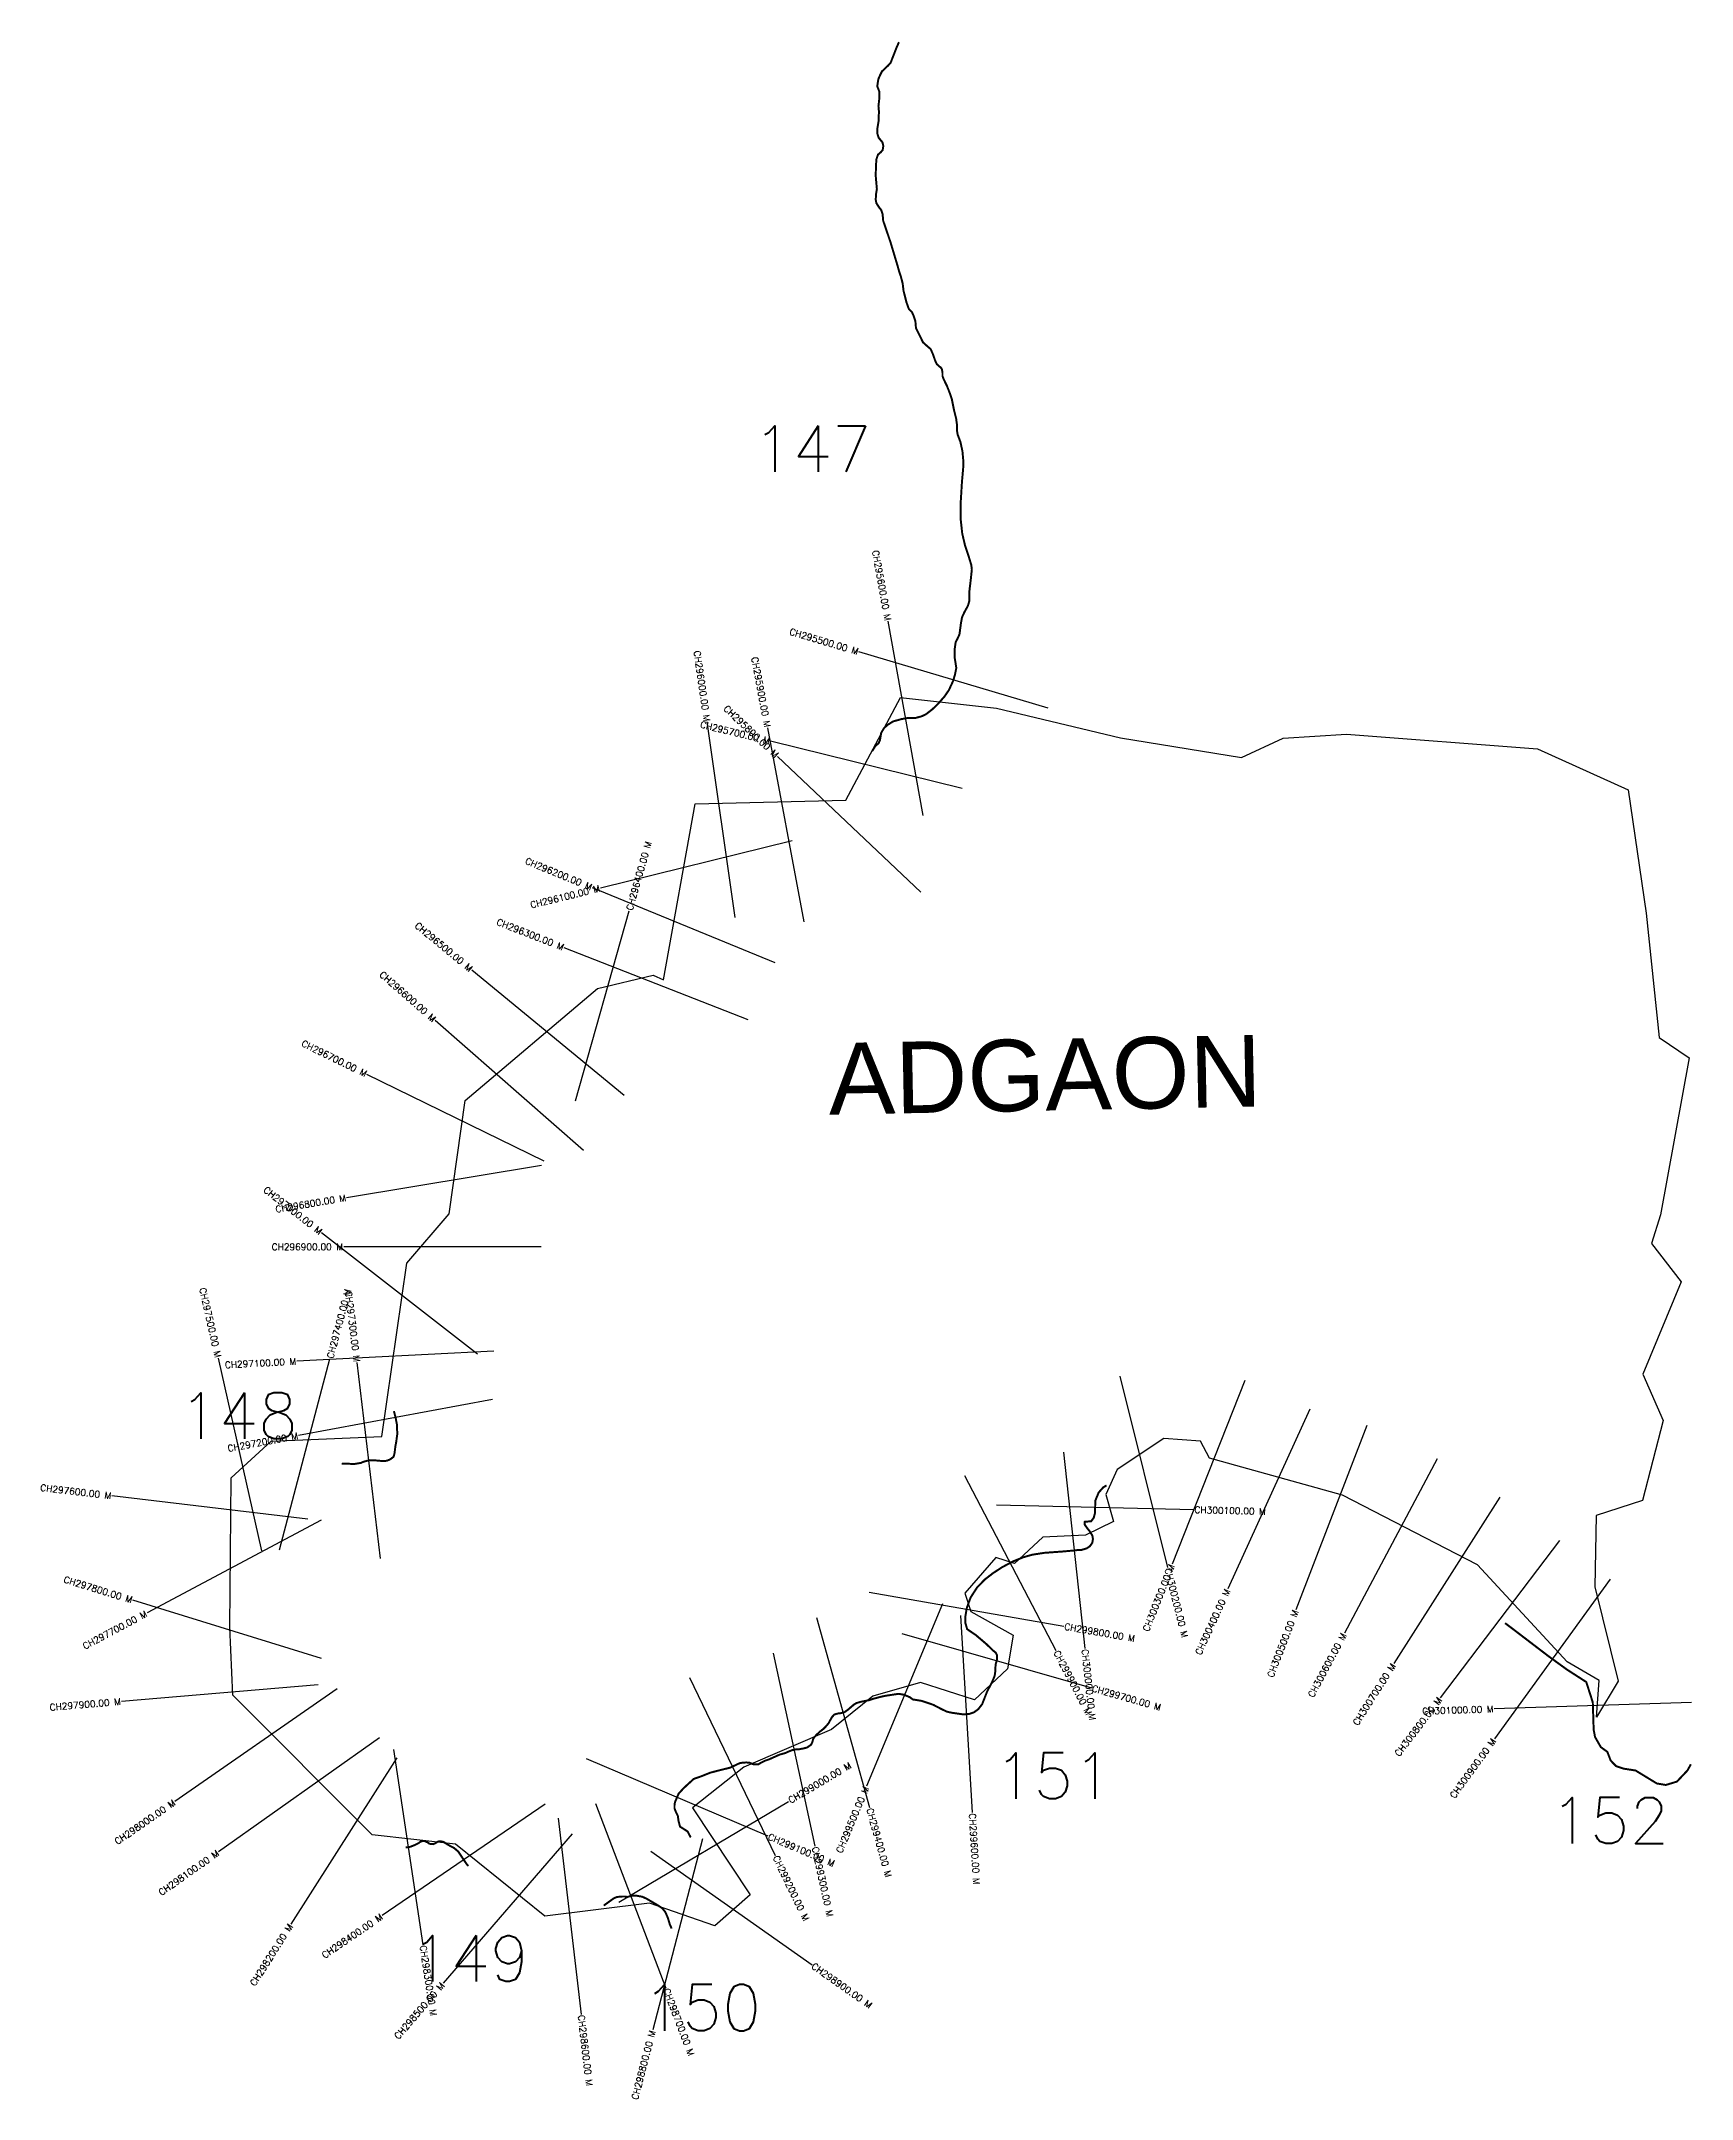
# Model space of a CAD drawing. Header units: metres. Extents: x 281006 to 283514, y 2015186 to 2018313.
import ezdxf
from ezdxf.enums import TextEntityAlignment as Align

# ---------------------------------------------------------------- set-up
doc = ezdxf.new("R2010")
doc.units = ezdxf.units.M
doc.header["$MEASUREMENT"] = 0
for name, color, linetype in [('CS', 134, 'Continuous'), ('CSMark', 6, 'Continuous'), ('NATURALLY PROTECTED', 3, 'Continuous'), ('village', 3, 'Continuous'), ('VILLAGE NAME', 250, 'Continuous')]:
    doc.layers.add(name, color=color, linetype=linetype)
doc.styles.get("Standard").update_dxf_attribs({"font": 'simplex.shx'})

msp = doc.modelspace()

# ---------------------------------------------------------------- linework, layer by layer
at = {"color": 6, "flags": 128}
msp.add_lwpolyline([(283280, 2017237.3), (283417.6, 2017174.8)], dxfattribs=at)
at = {"layer": 'CS'}
for p, q in [((282346.4, 2017135.9), (282293.2, 2017431.2)), ((282536.3, 2017299.3), (282248.7, 2017384.8)), ((282061, 2016981.2), (282018.4, 2017278.2)), ((282165.5, 2016974.3), (282110.4, 2017269.2)), ((282405.7, 2017177.1), (282114.4, 2017248.7)), ((282343, 2017019.4), (282125.2, 2017225.6)), ((282147.4, 2017097.5), (281856.1, 2017025.8)), ((282121.4, 2016912.3), (281843.9, 2017026.2)), ((281818.1, 2016702.4), (281899.6, 2016991.1)), ((282080.4, 2016825.6), (281801, 2016935)), ((281892.2, 2016710.3), (281660.7, 2016901.2)), ((281830.6, 2016626.7), (281604.9, 2016824.4)), ((281770.8, 2016610.6), (281501.3, 2016742.5)), ((281766.5, 2016604), (281470.5, 2016555.2)), ((281669.2, 2016317.5), (281432.5, 2016501.7)), ((281766.1, 2016480.4), (281466.1, 2016480.4)), ((281341.8, 2016018.9), (281275.6, 2016311.6)), ((281368.7, 2016020.2), (281445, 2016310.3)), ((281694.4, 2016321.9), (281394.8, 2016306.7)), ((281522.2, 2016007), (281486.3, 2016304.8)), ((282645.2, 2016284.2), (282717.9, 2015993.2)), ((282835.5, 2016277.4), (282724.9, 2015998.5)), ((281692.4, 2016248.8), (281397.4, 2016194)), ((282933.8, 2016233.9), (282809.4, 2015960.9)), ((283020.7, 2016209), (282913, 2015929)), ((282559.8, 2016168.4), (282592.2, 2015870.2)), ((283127.4, 2016158.5), (282986.5, 2015893.6)), ((282409.2, 2016133.1), (282548.2, 2015867.3)), ((281411.8, 2016067), (281113.9, 2016102.1)), ((282457.9, 2016088.4), (282757.8, 2016081.2)), ((283222.7, 2016100.3), (283061.6, 2015847.3)), ((281432, 2016065.4), (281167.2, 2015924.4)), ((283313.5, 2016034.3), (283132.2, 2015795.3)), ((283390.5, 2015975.8), (283214.4, 2015732.9)), ((281432.3, 2015855.2), (281145.6, 2015943.6)), ((282375.8, 2015938.1), (282260.5, 2015661.1)), ((282264.7, 2015955.7), (282560.3, 2015904.1)), ((282184.7, 2015917.5), (282264.9, 2015628.4)), ((282403.4, 2015920.2), (282421.2, 2015620.8)), ((282314, 2015893), (282602.5, 2015810.5)), ((282118.8, 2015863), (282182.1, 2015569.7)), ((281427.4, 2015815), (281128.4, 2015789.9)), ((281456.1, 2015808.8), (281209.5, 2015638)), ((281991.7, 2015826), (282121.9, 2015555.7)), ((283514, 2015788.1), (283214.2, 2015778.5)), ((281520.5, 2015734.7), (281275.7, 2015561.4)), ((281541.8, 2015716.8), (281586.5, 2015420.2)), ((281546.9, 2015704.3), (281385.8, 2015451.2)), ((281834.6, 2015702.9), (282110.6, 2015585.5)), ((281772.3, 2015633.9), (281524.6, 2015464.5)), ((281848.7, 2015634.5), (281955.7, 2015354.2)), ((281883.9, 2015485), (282141.9, 2015638)), ((281813, 2015588.7), (281617.1, 2015361.5)), ((281792.1, 2015612.2), (281826.8, 2015314.2)), ((281932.6, 2015562.5), (282177.9, 2015389.7)), ((282011.1, 2015581.2), (281935.6, 2015290.9))]:
    msp.add_line(p, q, dxfattribs=at)
at = {"layer": 'NATURALLY PROTECTED', "const_width": 3, "flags": 128}
for points in [[(282309.8, 2018311.1), (282306.1, 2018302.8), (282296.9, 2018279.3), (282292.8, 2018275.1), (282288.7, 2018271.2), (282283.9, 2018266.6), (282281.3, 2018261.4), (282278.5, 2018255.1), (282277.4, 2018248.5), (282276.8, 2018244.1), (282280.1, 2018235.4), (282280.1, 2018227.1), (282278.6, 2018213.9), (282279.2, 2018207.1), (282279.2, 2018202), (282278.7, 2018195.1), (282278.7, 2018190.7), (282276.9, 2018179.8), (282276.9, 2018172.3), (282278.9, 2018165.8), (282284.8, 2018158.7), (282286, 2018153), (282285, 2018147.1), (282282.4, 2018144.1), (282277.8, 2018140), (282275.5, 2018133.1), (282274.9, 2018124.6), (282274.4, 2018108.2), (282276.2, 2018087.9), (282275.1, 2018081.1), (282274.4, 2018071.8), (282275.5, 2018066.3), (282279.4, 2018060.3), (282282.9, 2018055.8), (282284.9, 2018049.9), (282285.8, 2018039.6), (282289.7, 2018028.3), (282296.9, 2018007), (282304.4, 2017982), (282308, 2017970), (282310.1, 2017962.3), (282312.6, 2017955.2), (282315.4, 2017944.3), (282316.7, 2017933.3), (282321.2, 2017915.6), (282324.7, 2017905.8), (282329.6, 2017900.6), (282332.1, 2017895.1), (282334.7, 2017887.2), (282335.6, 2017876.6), (282346.3, 2017854.9), (282351.7, 2017850), (282357.9, 2017844.7), (282361.1, 2017837.6), (282364.8, 2017827.1), (282367.1, 2017822), (282370.9, 2017818.4), (282373.4, 2017816.7), (282375.1, 2017813.8), (282375.9, 2017809.1), (282375.9, 2017803.6), (282377.5, 2017799.4), (282379.9, 2017794.3), (282382.5, 2017789.1), (282386.8, 2017778.3), (282390.1, 2017768.5), (282393.5, 2017751.5), (282396.6, 2017739.4), (282397.9, 2017729.7), (282397.9, 2017720.8), (282398.9, 2017714.8), (282403.1, 2017703.7), (282406.2, 2017689.5), (282407.4, 2017676.4), (282407.4, 2017664.7), (282405.5, 2017643.2), (282403.7, 2017614.3), (282403.7, 2017584.5), (282405.9, 2017564.5), (282410.2, 2017546), (282415.8, 2017529.3), (282419.6, 2017516.8), (282420.5, 2017510.1), (282419.1, 2017496.5), (282416.9, 2017478), (282416.9, 2017462.8), (282414.6, 2017454.8), (282408.9, 2017444.4), (282405.6, 2017437.1), (282403.9, 2017427.8), (282401.7, 2017411.3), (282398.4, 2017404), (282396, 2017399.7), (282394.2, 2017387.6), (282394.2, 2017377.1), (282396.9, 2017360.2), (282394.9, 2017350.1), (282391.9, 2017340.1), (282385.7, 2017326.7), (282379.1, 2017317), (282368.9, 2017305.4), (282360.6, 2017297.4), (282350.6, 2017289.7), (282344, 2017286.6), (282334.9, 2017284.2), (282323.4, 2017284.2), (282313.7, 2017282.5), (282300.8, 2017278.9), (282291.9, 2017273.3), (282286.9, 2017268.5), (282282.7, 2017261.5), (282281.6, 2017254.5), (282280.7, 2017249.9), (282278.7, 2017245.6), (282274.2, 2017242), (282269, 2017233.7)], [(281542.3, 2016231), (281544.8, 2016221.7), (281546.9, 2016210.7), (281547.5, 2016196.3), (281545.9, 2016184.4), (281544.6, 2016177.4), (281543.3, 2016166.9), (281541.8, 2016161.4), (281536.3, 2016157.4), (281531.4, 2016155.5), (281526.1, 2016155), (281516, 2016155.9), (281507.8, 2016156.3), (281501.8, 2016155.6), (281496, 2016153.9), (281492, 2016152.2), (281482.5, 2016150.6), (281463.2, 2016151.3)], [(281993.5, 2015583.3), (281993, 2015583.9), (281988.5, 2015592.3), (281977.1, 2015599.6), (281974.9, 2015607.8), (281973.7, 2015616.2), (281970.9, 2015621.6), (281968.7, 2015627.3), (281968.7, 2015631.9), (281969.3, 2015636.2), (281970.7, 2015639.8), (281975, 2015649.7), (281982, 2015657.4), (281987.4, 2015662.5), (281998, 2015672.1), (282009.5, 2015676.1), (282022.6, 2015681.4), (282037, 2015685.2), (282053.1, 2015689.1), (282065.3, 2015694.9), (282068.6, 2015696.3), (282072.5, 2015696.7), (282077.6, 2015697.1), (282082.6, 2015696.7), (282088.9, 2015694.2), (282096, 2015694.2), (282099.4, 2015696.2), (282106.1, 2015699.7), (282112.2, 2015701.7), (282117.8, 2015704.2), (282128.4, 2015709), (282136.5, 2015711.2), (282141.6, 2015713.5), (282147.2, 2015715.7), (282152.2, 2015716.8), (282158.2, 2015717.2), (282164.8, 2015718.4), (282170.4, 2015719.9), (282176.5, 2015724.3), (282178.5, 2015729.1), (282179.7, 2015733.7), (282183.9, 2015738.5), (282189.2, 2015743.6), (282194.8, 2015747.9), (282199.7, 2015752.9), (282202.9, 2015756.9), (282205.9, 2015762.4), (282208.2, 2015766.4), (282211.6, 2015769.9), (282216.4, 2015771.4), (282221.9, 2015772.1), (282227.1, 2015773.6), (282232.5, 2015777.4), (282237.6, 2015781.9), (282241.3, 2015785), (282244.9, 2015787.2), (282250.6, 2015789), (282257.5, 2015790.4), (282264.4, 2015791.7), (282270.7, 2015793.8), (282281.4, 2015796.7), (282290.4, 2015798.6), (282302.1, 2015800.3), (282309.3, 2015801.4), (282317.6, 2015799.9), (282326.5, 2015796.1), (282330.8, 2015792.8), (282338.8, 2015791.6), (282344.3, 2015790.6), (282351.7, 2015788.2), (282362.1, 2015784.6), (282373.7, 2015778.5), (282382.4, 2015774.3), (282389.5, 2015772.7), (282398, 2015771.5), (282406.7, 2015770.2), (282416.4, 2015770.7), (282424, 2015773.4), (282430.3, 2015778.1), (282436.2, 2015785.7), (282439.7, 2015794.7), (282444, 2015805.5), (282450.9, 2015818.4), (282455.2, 2015828.7), (282456.2, 2015835.7), (282456.2, 2015840.4), (282456.8, 2015846.8), (282458.9, 2015854), (282458.9, 2015859.9), (282457, 2015863.7), (282452.9, 2015867.1), (282441.9, 2015877.6), (282426.6, 2015890.6), (282413.4, 2015899.6), (282410.5, 2015909.5), (282410.7, 2015919.4), (282412.9, 2015932.1), (282418.6, 2015947.7), (282428.5, 2015963), (282440.2, 2015975.1), (282452.5, 2015984.6), (282466.9, 2015994), (282484.2, 2016003.1), (282498.2, 2016008.7), (282512.5, 2016012.8), (282530.7, 2016015.6), (282544.4, 2016016.6), (282555.7, 2016017.4), (282567.5, 2016018.4), (282580.2, 2016019.7), (282587.3, 2016020.1), (282594.9, 2016022.3), (282599.7, 2016025.5), (282603.6, 2016030.9), (282604.5, 2016036.7), (282603.6, 2016041.8), (282599.4, 2016048.6), (282595, 2016054.1), (282591.7, 2016059), (282592.1, 2016062.8), (282601.8, 2016063.6), (282605.7, 2016068.8), (282607.6, 2016076.1), (282608.1, 2016095), (282613.3, 2016107.4), (282620.3, 2016115.2), (282625.2, 2016118)], [(283230.7, 2015908.8), (283242.8, 2015899.7), (283297, 2015858.3), (283324.6, 2015838.3), (283354.1, 2015819.3), (283364, 2015788.3), (283365.3, 2015747), (283367.4, 2015735.8), (283376.2, 2015720.4), (283386.1, 2015713.2), (283391.2, 2015699.9), (283399.4, 2015691.5), (283411.1, 2015687.6), (283428.9, 2015684.9), (283442.7, 2015676.5), (283461.2, 2015665.2), (283475, 2015662.9), (283491.8, 2015668), (283507.8, 2015684.9), (283513, 2015694.3)], [(281560.2, 2015567.9), (281567.4, 2015569), (281574, 2015571.6), (281579.9, 2015574.6), (281582.7, 2015576.7), (281586.6, 2015577.8), (281589.6, 2015577.4), (281593.9, 2015575.4), (281596.4, 2015573.5), (281601.9, 2015572.9), (281605.8, 2015574.6), (281609, 2015576.8), (281612.5, 2015577.5), (281617.7, 2015576.4), (281623.8, 2015572.4), (281633.9, 2015567), (281640.3, 2015561.5), (281646.5, 2015552.1), (281653.6, 2015541.6), (281655.7, 2015540)], [(281861.2, 2015479.6), (281865.3, 2015482.6), (281876.7, 2015490.8), (281881.3, 2015492.7), (281889.2, 2015493.4), (281892.8, 2015493.4), (281897.1, 2015492.7), (281900.6, 2015493.7), (281903.6, 2015494.9), (281909.6, 2015494.9), (281920, 2015493), (281926.7, 2015489.8), (281933.6, 2015485.8), (281941.1, 2015481.4), (281950, 2015475.7), (281954.9, 2015469.6), (281958.8, 2015460.5), (281961.4, 2015451.5), (281964.4, 2015444.7)]]:
    msp.add_lwpolyline(points, dxfattribs=at)
at = {"layer": 'village', "color": 6}
for points in [[(283373.8, 2015821.4, 0), (283324.8, 2015849.9, 0), (283188.8, 2015997.5, 0), (282983.8, 2016103.1, 0), (282781.7, 2016159.6, 0), (282768, 2016185.3, 0), (282712.4, 2016189.1, 0), (282641.3, 2016142, 0), (282624, 2016104.4, 0), (282635.7, 2016063.4, 0), (282593.3, 2016042.4, 0), (282528.4, 2016039.5, 0), (282485.5, 2015999.6, 0), (282456.9, 2016008.5, 0), (282409.9, 2015954.5, 0), (282418.8, 2015926.5, 0), (282483.2, 2015890.3, 0), (282474.5, 2015839.2, 0), (282424.4, 2015792.1, 0), (282342.4, 2015818.6, 0), (282270.2, 2015797.9, 0), (282207, 2015747.3, 0), (282073.8, 2015690, 0), (281996.1, 2015628, 0), (282083.8, 2015496.1, 0), (282030.2, 2015448.9, 0), (281930.6, 2015483.1, 0), (281771.9, 2015463.4, 0), (281635.7, 2015573, 0), (281509.5, 2015587.3, 0), (281297.8, 2015799.5, 0), (281292.9, 2015902.5, 0), (281295.2, 2016129.5, 0), (281355.9, 2016185.4, 0), (281523.9, 2016192.2, 0), (281562.1, 2016456, 0), (281626.5, 2016530.5, 0), (281650.6, 2016703, 0), (281851.5, 2016873.3, 0), (281936.2, 2016893.2, 0), (281951.8, 2016886.2, 0), (281999.9, 2017153.9, 0), (282228.8, 2017159.3, 0), (282311.9, 2017315.3, 0), (282458.2, 2017299.2, 0), (282646.3, 2017254.2, 0), (282830.4, 2017224.3, 0), (282893.4, 2017253.6, 0), (282989.8, 2017259.8, 0), (283280, 2017237.3, 0)], [(283417.6, 2017174.8, 0), (283445.2, 2016987.6, 0), (283464.9, 2016798.9, 0), (283510.5, 2016767.5, 0), (283466.9, 2016529.2, 0), (283453.3, 2016485.8, 0), (283498.2, 2016427.4, 0), (283439.8, 2016287.3, 0), (283470.9, 2016216.8, 0), (283439.5, 2016095.3, 0), (283369, 2016072.4, 0), (283367.3, 2015964, 0), (283402.6, 2015820.7, 0), (283369.6, 2015766.1, 0), (283373.8, 2015821.4, 0)]]:
    msp.add_polyline3d(points, dxfattribs=at)

# ---------------------------------------------------------------- texts
at = {"char_height": 70, "attachment_point": 1}
for s, insert in [('147', (282088.1, 2017728)), ('148', (281216.1, 2016258.8)), ('151', (282454.5, 2015711.8)), ('152', (283299.7, 2015643.8)), ('149', (281568.2, 2015434.2)), ('150', (281920.6, 2015359.5))]:
    msp.add_mtext_dynamic_manual_height_columns(s, width=95.172, gutter_width=1, heights=[0], dxfattribs=dict(at, insert=insert))
at = {"layer": 'CSMark'}
for s, rotation, p in [('CH295600.00 M', 280.1998, (282293.1, 2017432.2)), ('CH295500.00 M', 343.4517, (282247.8, 2017385)), ('CH296000.00 M', 278.1703, (282018.2, 2017279.1)), ('CH295900.00 M', 280.5751, (282110.2, 2017270.2)), ('CH295800.00 M', 316.5635, (282124.5, 2017226.3)), ('CH295700.00 M', 346.1923, (282113.4, 2017248.9)), ('CH296200.00 M', 337.7017, (281842.9, 2017026.6)), ('CH296100.00 M', 13.8291, (281855.1, 2017025.6)), ('CH296500.00 M', 320.4973, (281659.9, 2016901.8)), ('CH296300.00 M', 338.604, (281800.1, 2016935.4)), ('CH296600.00 M', 318.7933, (281604.2, 2016825)), ('CH296700.00 M', 333.9175, (281500.4, 2016743)), ('CH297000.00 M', 322.1076, (281431.7, 2016502.4)), ('CH296800.00 M', 9.351, (281469.5, 2016555.1)), ('CH297500.00 M', 282.7343, (281275.4, 2016312.5)), ('CH297300.00 M', 276.8773, (281486.2, 2016305.8)), ('CH297100.00 M', 2.9126, (281393.8, 2016306.6)), ('CH297200.00 M', 10.5272, (281396.4, 2016193.8)), ('CH297600.00 M', 353.2815, (281112.9, 2016102.2)), ('CH300300.00 M', 68.3701, (282724.5, 2015997.6)), ('CH297800.00 M', 342.8741, (281144.7, 2015943.8)), ('CH300400.00 M', 65.4976, (282809, 2015960)), ('CH297700.00 M', 28.0359, (281166.3, 2015923.9)), ('CH300500.00 M', 68.9468, (282912.6, 2015928.1)), ('CH300600.00 M', 61.9891, (282986, 2015892.8)), ('CH300700.00 M', 57.5203, (283061.1, 2015846.4)), ('CH297900.00 M', 4.8, (281127.4, 2015789.8)), ('CH300800.00 M', 52.8083, (283131.6, 2015794.5)), ('CH301000.00 M', 1.8311, (283213.2, 2015778.4)), ('CH300900.00 M', 54.0517, (283213.8, 2015732.1)), ('CH299500.00 M', 67.3929, (282260.1, 2015660.2)), ('CH298000.00 M', 34.7043, (281208.7, 2015637.4)), ('CH298100.00 M', 35.2913, (281274.9, 2015560.8)), ('CH298400.00 M', 34.3661, (281523.8, 2015464)), ('CH298200.00 M', 57.523, (281385.3, 2015450.4)), ('CH298500.00 M', 49.2292, (281616.4, 2015360.8)), ('CH298800.00 M', 75.4199, (281935.3, 2015289.9))]:
    msp.add_text(s, height=10, rotation=rotation, dxfattribs=at).set_placement(p, align=Align.MIDDLE_RIGHT)
for s, rotation, p in [('CH296400.00 M', 74.2352, (281899.9, 2016992.1)), ('CH297400.00 M', 75.2748, (281445.2, 2016311.3)), ('CH300100.00 M', 358.6104, (282758.8, 2016081.1)), ('CH300200.00 M', 284.0304, (282718.2, 2015992.2)), ('CH299800.00 M', 350.0898, (282561.3, 2015903.9)), ('CH299900.00 M', 297.6128, (282548.7, 2015866.4)), ('CH300000.00 M', 276.1907, (282592.3, 2015869.2)), ('CH299700.00 M', 344.0453, (282603.4, 2015810.2)), ('CH299000.00 M', 30.6777, (282142.7, 2015638.5)), ('CH299400.00 M', 285.5149, (282265.2, 2015627.4)), ('CH299600.00 M', 273.4043, (282421.3, 2015619.8)), ('CH299100.00 M', 336.953, (282111.6, 2015585.1)), ('CH299200.00 M', 295.7085, (282122.3, 2015554.8)), ('CH299300.00 M', 282.1763, (282182.3, 2015568.8)), ('CH298300.00 M', 278.5666, (281586.6, 2015419.2)), ('CH298900.00 M', 324.8324, (282178.7, 2015389.2)), ('CH298700.00 M', 290.8857, (281956, 2015353.3)), ('CH298600.00 M', 276.6461, (281826.9, 2015313.3))]:
    msp.add_text(s, height=10, rotation=rotation, dxfattribs=at).set_placement(p, align=Align.MIDDLE_LEFT)
msp.add_text('CH296900.00 M', height=10, dxfattribs=at).set_placement((281465.1, 2016480.4), align=Align.MIDDLE_RIGHT)
at = {"layer": 'VILLAGE NAME', "insert": (282201.5, 2016790), "char_height": 108.748, "attachment_point": 1, "rotation": 1.1028}
msp.add_mtext_dynamic_manual_height_columns('{\\fArial|b0|i0|c0|p34;ADGAON}', width=726.929, gutter_width=543.7, heights=[0], dxfattribs=at)

doc.saveas('drawing.dxf')
